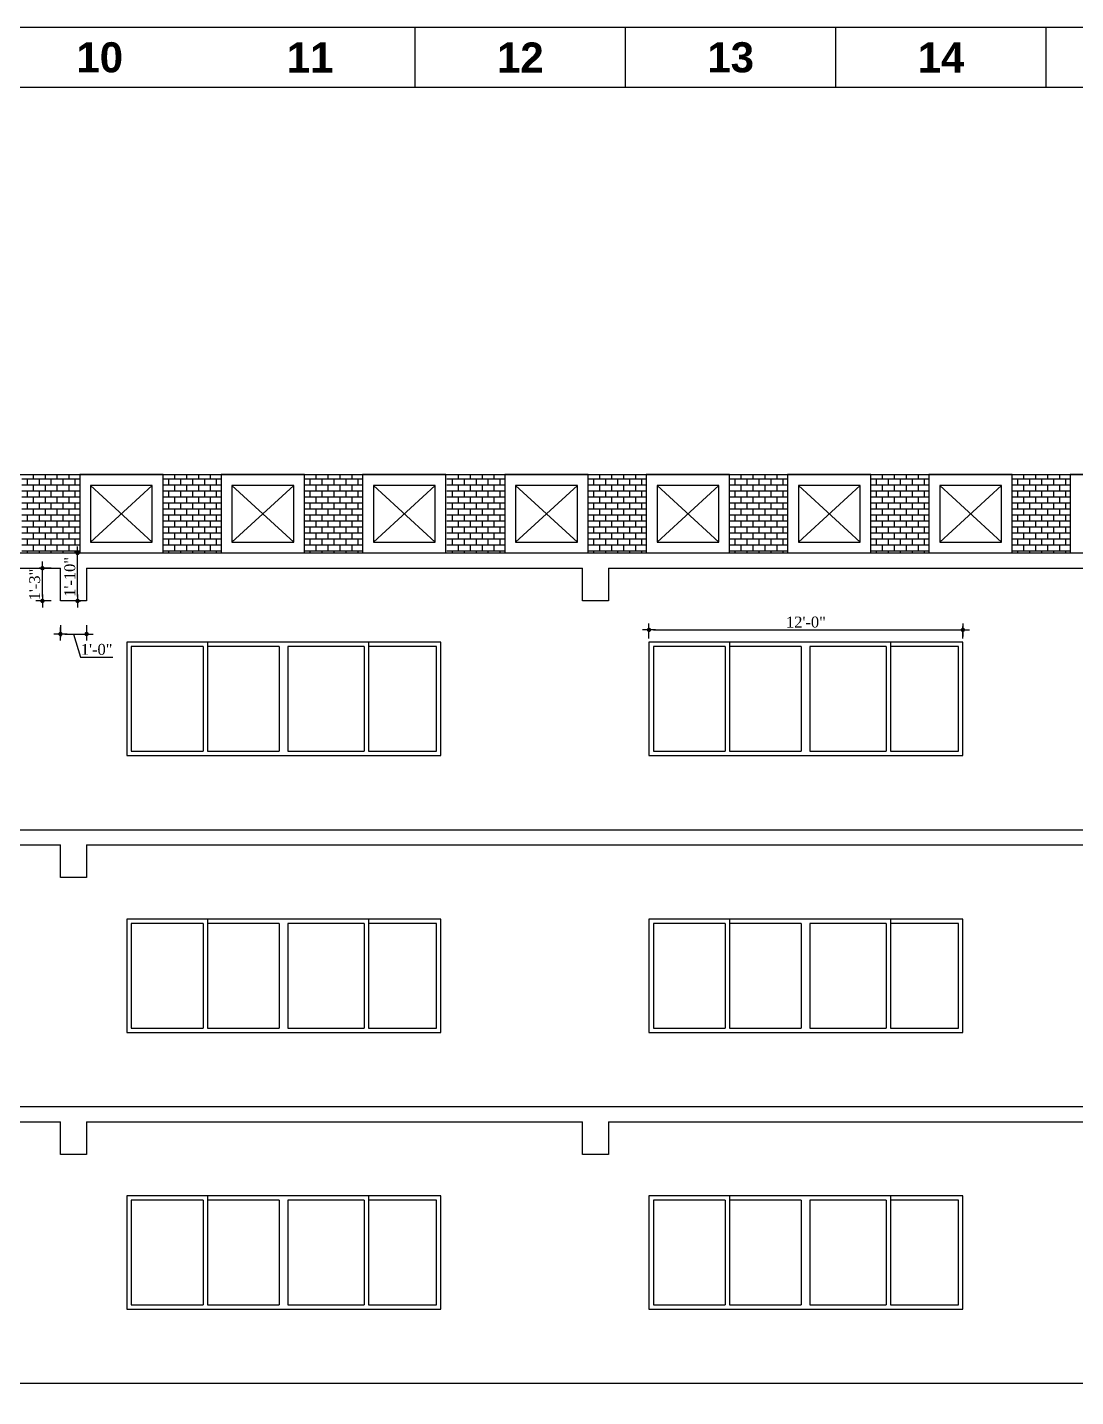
# Model space of a CAD drawing. Header units: inches. Extents: x -98933 to 1585249, y -3352739 to 192771.
# Drawn here: x 62906 to 63387, y 50157 to 50786 of the extents above; entities that cross this region are included whole.
import ezdxf

# ---------------------------------------------------------------- set-up
doc = ezdxf.new("R2010")
doc.units = ezdxf.units.IN
doc.header["$MEASUREMENT"] = 0
doc.header["$PDMODE"] = 35
doc.layers.get('0').update_dxf_attribs({"lineweight": 0})
doc.layers.get('Defpoints').update_dxf_attribs({"lineweight": 0})
for name, color, linetype, lineweight in [('COLUMN-2', 102, 'Continuous', 0), ('DIM_WORKING', 7, 'Continuous', 0), ('FURNITURE', 144, 'Continuous', 0), ('Inline', 7, 'Continuous', 0), ('Intercom Conduit', 40, 'Continuous', 0), ('Layer1', 134, 'Continuous', 0), ('Outline', 7, 'Continuous', 0), ('Scale', 7, 'Continuous', 0), ('Scale_Text', 7, 'Continuous', 0), ('Stair', 171, 'Continuous', 0), ('Titelblk', 7, 'Continuous', 25), ('TITLE', 7, 'Continuous', 20)]:
    doc.layers.add(name, color=color, linetype=linetype, lineweight=lineweight)
doc.styles.add('10IN', font='arial.ttf', dxfattribs={"height": 10})
doc.styles.add('REG', font='times.ttf')
doc.styles.get("Standard").update_dxf_attribs({"font": 'arialbd.ttf', "height": 24})
doc.styles.add('SX', font='arial.ttf')
doc.dimstyles.new('Dim-Pres', dxfattribs={"dimtxt": 5.5, "dimasz": 2, "dimexe": 1.5, "dimexo": 1.5, "dimgap": 1, "dimtad": 3, "dimdec": 0, "dimzin": 3, "dimdsep": 46, "dimlunit": 4, "dimtxsty": 'REG', "dimblk": 'point', "dimcen": 2, "dimclrd": 256, "dimclre": 256, "dimclrt": 7, "dimadec": 0, "dimazin": 0, "dimtfac": 0.75, "dimtdec": 0, "dimtmove": 1, "dimatfit": 3, "dimldrblk": 'point', "dimfxl": 0, "dimtolj": 1, "dimtzin": 0, "dimlwd": -1, "dimlwe": -1, "dimarcsym": 1})
doc.dimstyles.new('DIM1', dxfattribs={"dimtxt": 15, "dimasz": 24, "dimexe": 0, "dimexo": 0, "dimgap": 20, "dimtad": 0, "dimdec": 0, "dimzin": 3, "dimdsep": 46, "dimlunit": 3, "dimtxsty": 'SX', "dimblk": 'OPEN30', "dimcen": 0, "dimse1": 1, "dimse2": 1, "dimclrd": 256, "dimclrt": 2, "dimadec": 0, "dimazin": 0, "dimtfac": 1, "dimtdec": 0, "dimtmove": 2, "dimatfit": 0, "dimldrblk": 'OPEN30', "dimfxl": 1, "dimtvp": 1, "dimtolj": 1, "dimtzin": 3, "dimlwd": -1, "dimarcsym": 0})

# ---------------------------------------------------------------- blocks, each defined once
blk = doc.blocks.new('_ArchTick')
at = {"color": 0, "linetype": 'ByBlock', "const_width": 0.15}
blk.add_lwpolyline([(-0.5, -0.5), (0.5, 0.5)], dxfattribs=at)
blk = doc.blocks.new('*D610')
at = {"layer": 'Defpoints', "color": 0, "ltscale": 30, "transparency": 16777216}
for p in [(62442.15, 50283.63), (63751.53, 50283.63), (63484.87, 50163.63)]:
    blk.add_point(p, dxfattribs=at)
at = {"layer": 'DIM_WORKING', "ltscale": 30, "transparency": 16777216}
blk.add_line((63751.53, 50163.63), (63751.53, 50283.63), dxfattribs=at)
at = {"layer": 'DIM_WORKING', "ltscale": 30, "transparency": 16777216, "xscale": 6, "yscale": 6, "zscale": 6}
for p, rotation in [((63751.53, 50283.63), 90), ((63751.53, 50163.63), 270)]:
    blk.add_blockref('_ArchTick', p, dxfattribs=dict(at, rotation=rotation))
at = {"layer": 'DIM_WORKING', "ltscale": 30, "transparency": 16777216, "insert": (63741.32, 50223.63), "char_height": 10, "attachment_point": 5, "rotation": 90, "style": '10IN'}
blk.add_mtext('\\A1;10\'-0"', dxfattribs=at)
blk = doc.blocks.new('*D611')
at = {"layer": 'Defpoints', "color": 0, "ltscale": 30, "transparency": 16777216}
for p in [(63483.52, 50290.63), (63751.53, 50290.63), (62442.15, 50283.63)]:
    blk.add_point(p, dxfattribs=at)
at = {"layer": 'DIM_WORKING', "ltscale": 30, "transparency": 16777216}
blk.add_line((63751.53, 50283.63), (63751.53, 50290.63), dxfattribs=at)
at = {"layer": 'DIM_WORKING', "ltscale": 30, "transparency": 16777216, "xscale": 6, "yscale": 6, "zscale": 6}
for p, rotation in [((63751.53, 50290.63), 90), ((63751.53, 50283.63), 270)]:
    blk.add_blockref('_ArchTick', p, dxfattribs=dict(at, rotation=rotation))
at = {"layer": 'DIM_WORKING', "ltscale": 30, "transparency": 16777216, "insert": (63733.31, 50284.47), "char_height": 10, "attachment_point": 5, "rotation": 90, "style": '10IN'}
blk.add_mtext('\\A1;7"', dxfattribs=at)
blk = doc.blocks.new('dot')
at = {"color": 4}
for p, q in [((-1.5, 0), (1.5, 0)), ((0, 1.5), (0, -1.5))]:
    blk.add_line(p, q, dxfattribs=at)
at = {"color": 6, "const_width": 0.5}
blk.add_lwpolyline([(-0.25, 0, 1), (0.25, 0, 1)], format="xyb", close=True, dxfattribs=at)
blk = doc.blocks.new('point')
blk.add_blockref('dot', (0, 0))
blk = doc.blocks.new('*D623')
at = {"layer": 'Defpoints', "color": 0, "ltscale": 30, "transparency": 16777216}
for p in [(62913.13, 50537.63), (62921.4, 50537.63), (62921.4, 50522.63)]:
    blk.add_point(p, dxfattribs=at)
at = {"layer": 'Layer1', "ltscale": 30, "transparency": 16777216}
for p, q in [((62917.13, 50537.63), (62911.63, 50537.63)), ((62913.13, 50524.63), (62913.13, 50535.63)), ((62917.13, 50522.63), (62911.63, 50522.63))]:
    blk.add_line(p, q, dxfattribs=at)
at = {"layer": 'Layer1', "ltscale": 30, "transparency": 16777216, "xscale": 2, "yscale": 2, "zscale": 2}
for p, rotation in [((62913.13, 50537.63), 90), ((62913.13, 50522.63), 270)]:
    blk.add_blockref('point', p, dxfattribs=dict(at, rotation=rotation))
at = {"layer": 'Layer1', "color": 7, "ltscale": 30, "transparency": 16777216, "insert": (62909.58, 50530.13), "char_height": 5, "attachment_point": 5, "rotation": 90, "style": 'REG'}
blk.add_mtext('\\A1;1\'-3"', dxfattribs=at)
blk = doc.blocks.new('*D624')
at = {"layer": 'Defpoints', "color": 0, "ltscale": 30, "transparency": 16777216}
for p in [(62921.4, 50522.63), (62933.4, 50522.63), (62933.4, 50507.42)]:
    blk.add_point(p, dxfattribs=at)
at = {"layer": 'Layer1', "ltscale": 30, "transparency": 16777216}
for p, q in [((62921.4, 50511.42), (62921.4, 50505.92)), ((62933.4, 50511.42), (62933.4, 50505.92)), ((62923.4, 50507.42), (62931.4, 50507.42)), ((62927.4, 50507.42), (62930.59, 50496.79)), ((62930.59, 50496.79), (62945.42, 50496.79))]:
    blk.add_line(p, q, dxfattribs=at)
at = {"layer": 'Layer1', "ltscale": 30, "transparency": 16777216, "xscale": 2, "yscale": 2, "zscale": 2, "rotation": 180}
blk.add_blockref('point', (62921.4, 50507.42), dxfattribs=at)
at = {"layer": 'Layer1', "ltscale": 30, "transparency": 16777216, "xscale": 2, "yscale": 2, "zscale": 2}
blk.add_blockref('point', (62933.4, 50507.42), dxfattribs=at)
at = {"layer": 'Layer1', "color": 7, "ltscale": 30, "transparency": 16777216, "insert": (62938, 50500.34), "char_height": 5, "attachment_point": 5, "style": 'REG'}
blk.add_mtext('\\A1;1\'-0"', dxfattribs=at)
blk = doc.blocks.new('*D655')
at = {"layer": 'Defpoints', "color": 0, "ltscale": 30, "transparency": 16777216}
for p in [(62928.8, 50544.63), (62929.24, 50544.63), (62928.8, 50522.63)]:
    blk.add_point(p, dxfattribs=at)
at = {"layer": 'Layer1', "ltscale": 30, "transparency": 16777216}
for p, q in [((62929.24, 50544.63), (62930.74, 50544.63)), ((62929.24, 50524.63), (62929.24, 50542.63)), ((62929.24, 50522.63), (62930.74, 50522.63))]:
    blk.add_line(p, q, dxfattribs=at)
at = {"layer": 'Layer1', "ltscale": 30, "transparency": 16777216, "xscale": 2, "yscale": 2, "zscale": 2}
for p, rotation in [((62929.24, 50544.63), 90), ((62929.24, 50522.63), 270)]:
    blk.add_blockref('point', p, dxfattribs=dict(at, rotation=rotation))
at = {"layer": 'Layer1', "color": 7, "ltscale": 30, "transparency": 16777216, "insert": (62925.7, 50533.63), "char_height": 5, "attachment_point": 5, "rotation": 90, "style": 'REG'}
blk.add_mtext('\\A1;1\'-10"', dxfattribs=at)
blk = doc.blocks.new('*D656')
at = {"layer": 'Defpoints', "color": 0, "ltscale": 30, "transparency": 16777216}
for p in [(63191.4, 50503.63), (63335.4, 50509.32), (63335.4, 50503.63)]:
    blk.add_point(p, dxfattribs=at)
at = {"layer": 'Layer1', "ltscale": 30, "transparency": 16777216}
for p, q in [((63191.4, 50505.32), (63191.4, 50510.82)), ((63335.4, 50505.32), (63335.4, 50510.82)), ((63193.4, 50509.32), (63333.4, 50509.32))]:
    blk.add_line(p, q, dxfattribs=at)
at = {"layer": 'Layer1', "ltscale": 30, "transparency": 16777216, "xscale": 2, "yscale": 2, "zscale": 2, "rotation": 180}
blk.add_blockref('point', (63191.4, 50509.32), dxfattribs=at)
at = {"layer": 'Layer1', "ltscale": 30, "transparency": 16777216, "xscale": 2, "yscale": 2, "zscale": 2}
blk.add_blockref('point', (63335.4, 50509.32), dxfattribs=at)
at = {"layer": 'Layer1', "color": 7, "ltscale": 30, "transparency": 16777216, "insert": (63263.4, 50512.87), "char_height": 5, "attachment_point": 5, "style": 'REG'}
blk.add_mtext('\\A1;12\'-0"', dxfattribs=at)
blk = doc.blocks.new('PAGE')
at = {"layer": 'Inline', "color": 252, "lineweight": 15}
blk.add_lwpolyline([(178051640.63, 22656441.11), (178051640.63, 22657235.79), (178050505.36, 22657235.79), (178050505.36, 22656441.11)], close=True, dxfattribs=at)
at = {"layer": 'Outline', "color": 252, "lineweight": 15}
blk.add_line((178051662.57, 22657252.66), (178050483.42, 22657252.66), dxfattribs=at)
at = {"layer": 'Scale', "color": 252, "lineweight": 9}
for p, q in [((178051131.99, 22657235.79), (178051131.99, 22657252.66)), ((178051190.99, 22657235.79), (178051190.99, 22657252.66)), ((178051249.99, 22657235.79), (178051249.99, 22657252.66)), ((178051308.99, 22657235.79), (178051308.99, 22657252.66))]:
    blk.add_line(p, q, dxfattribs=at)
at = {"layer": 'Scale_Text', "color": 252, "lineweight": 13, "char_height": 8.435, "width": 2.5102, "attachment_point": 5}
for s, insert in [('10', (178051043.5, 22657244.22)), ('11', (178051102.49, 22657244.22)), ('12', (178051161.49, 22657244.22)), ('13', (178051220.49, 22657244.22)), ('14', (178051279.49, 22657244.22))]:
    blk.add_mtext(s, dxfattribs=dict(at, insert=insert))
blk = doc.blocks.new('Title')
at = {"layer": 'Titelblk', "color": 3, "linetype": 'Continuous', "lineweight": 0, "xscale": 3.014611567961765, "yscale": 3.014611567959946, "zscale": 3.014611567966516}
blk.add_blockref('PAGE', (-536855255.8, -68388224), dxfattribs=at)

msp = doc.modelspace()

# ---------------------------------------------------------------- hatches: boundary and pattern name
at = {"layer": 'DIM_WORKING', "ltscale": 30}
h = msp.add_hatch(dxfattribs=at)
h.set_pattern_fill('BRICK', color=256, scale=11, style=0)
h.set_pattern_definition([(0, (56267.707, 50031.3575), (0, 2.75), []), (90, (56267.707, 50031.3575), (-5.5, 3e-16), [2.75, -2.75]), (90, (56270.457, 50031.3575), (-5.5, 3e-16), [-2.75, 2.75])])
h.paths.add_polyline_path([(62930.25, 50580.63), (62903.69, 50580.63), (62903.69, 50544.63), (62930.25, 50544.63)])
h = msp.add_hatch(dxfattribs=at)
h.set_pattern_fill('BRICK', color=256, scale=11, style=0)
h.set_pattern_definition([(0, (56332.556, 50031.3575), (0, 2.75), []), (90, (56332.556, 50031.3575), (-5.5, 3e-16), [2.75, -2.75]), (90, (56335.306, 50031.3575), (-5.5, 3e-16), [-2.75, 2.75])])
h.paths.add_polyline_path([(62995.09, 50580.63), (62968.54, 50580.63), (62968.54, 50544.63), (62995.09, 50544.63)])
h = msp.add_hatch(dxfattribs=at)
h.set_pattern_fill('BRICK', color=256, scale=11, style=0)
h.set_pattern_definition([(0, (56397.405, 50031.3575), (0, 2.75), []), (90, (56397.405, 50031.3575), (-5.5, 3e-16), [2.75, -2.75]), (90, (56400.155, 50031.3575), (-5.5, 3e-16), [-2.75, 2.75])])
h.paths.add_polyline_path([(63059.94, 50580.63), (63033.39, 50580.63), (63033.39, 50544.63), (63059.94, 50544.63)])
h = msp.add_hatch(dxfattribs=at)
h.set_pattern_fill('BRICK', color=256, scale=11, style=0)
h.set_pattern_definition([(0, (56462.6952, 50031.3575), (0, 2.75), []), (90, (56462.695, 50031.3575), (-5.5, 3e-16), [2.75, -2.75]), (90, (56465.445, 50031.3575), (-5.5, 3e-16), [-2.75, 2.75])])
h.paths.add_polyline_path([(63125.23, 50580.63), (63098.68, 50580.63), (63098.68, 50544.63), (63125.23, 50544.63)])
h = msp.add_hatch(dxfattribs=at)
h.set_pattern_fill('BRICK', color=256, scale=11, style=0)
h.set_pattern_definition([(0, (56527.5442, 50031.3575), (0, 2.75), []), (90, (56527.544, 50031.3575), (-5.5, 3e-16), [2.75, -2.75]), (90, (56530.294, 50031.3575), (-5.5, 3e-16), [-2.75, 2.75])])
h.paths.add_polyline_path([(63190.08, 50580.63), (63163.53, 50580.63), (63163.53, 50544.63), (63190.08, 50544.63)])
h = msp.add_hatch(dxfattribs=at)
h.set_pattern_fill('BRICK', color=256, scale=11, style=0)
h.set_pattern_definition([(0, (56592.3932, 50031.3575), (0, 2.75), []), (90, (56592.393, 50031.3575), (-5.5, 3e-16), [2.75, -2.75]), (90, (56595.143, 50031.3575), (-5.5, 3e-16), [-2.75, 2.75])])
h.paths.add_polyline_path([(63254.93, 50580.63), (63228.38, 50580.63), (63228.38, 50544.63), (63254.93, 50544.63)])
h = msp.add_hatch(dxfattribs=at)
h.set_pattern_fill('BRICK', color=256, scale=11, style=0)
h.set_pattern_definition([(0, (56657.2422, 50031.3575), (0, 2.75), []), (90, (56657.242, 50031.3575), (-5.5, 3e-16), [2.75, -2.75]), (90, (56659.992, 50031.3575), (-5.5, 3e-16), [-2.75, 2.75])])
h.paths.add_polyline_path([(63319.78, 50580.63), (63293.22, 50580.63), (63293.22, 50544.63), (63319.78, 50544.63)])
h = msp.add_hatch(dxfattribs=at)
h.set_pattern_fill('BRICK', color=256, scale=11, style=0)
h.set_pattern_definition([(0, (56722.0912, 50031.3575), (0, 2.75), []), (90, (56722.091, 50031.3575), (-5.5, 3e-16), [2.75, -2.75]), (90, (56724.841, 50031.3575), (-5.5, 3e-16), [-2.75, 2.75])])
h.paths.add_polyline_path([(63384.63, 50580.63), (63358.07, 50580.63), (63358.07, 50544.63), (63384.63, 50544.63)])

# ---------------------------------------------------------------- linework, layer by layer
at = {"layer": 'COLUMN-2', "ltscale": 30}
for points in [[(62380.15, 50544.63), (63499.15, 50544.63)], [(62693.9, 50537.63), (62921.4, 50537.63)], [(62933.4, 50537.63), (62933.4, 50522.63), (62921.4, 50522.63), (62921.4, 50537.63)], [(62933.4, 50537.63), (63160.9, 50537.63)], [(63172.9, 50537.63), (63172.9, 50522.63), (63160.9, 50522.63), (63160.9, 50537.63)], [(63172.9, 50537.63), (63400.4, 50537.63)], [(62380.15, 50417.63), (63499.15, 50417.63)], [(62693.9, 50410.63), (62921.4, 50410.63)], [(62933.4, 50410.63), (62933.4, 50395.63), (62921.4, 50395.63), (62921.4, 50410.63)], [(62933.4, 50410.63), (63400.4, 50410.63)], [(62380.15, 50290.63), (63499.15, 50290.63)], [(62693.9, 50283.63), (62921.4, 50283.63)], [(62933.4, 50283.63), (62933.4, 50268.63), (62921.4, 50268.63), (62921.4, 50283.63)], [(62933.4, 50283.63), (63160.9, 50283.63)], [(63172.9, 50283.63), (63172.9, 50268.63), (63160.9, 50268.63), (63160.9, 50283.63)], [(63172.9, 50283.63), (63400.4, 50283.63)], [(62380.15, 50163.63), (63499.15, 50163.63)]]:
    msp.add_lwpolyline(points, dxfattribs=at)
at = {"layer": 'FURNITURE', "ltscale": 30}
for p, q in [((62963.54, 50575.63), (62935.25, 50549.63)), ((62935.25, 50575.63), (62963.54, 50549.63)), ((63028.39, 50575.63), (63000.09, 50549.63)), ((63000.09, 50575.63), (63028.39, 50549.63)), ((63093.24, 50575.63), (63064.94, 50549.63)), ((63064.94, 50575.63), (63093.24, 50549.63)), ((63158.53, 50575.63), (63130.23, 50549.63)), ((63130.23, 50575.63), (63158.53, 50549.63)), ((63223.38, 50575.63), (63195.08, 50549.63)), ((63195.08, 50575.63), (63223.38, 50549.63)), ((63288.22, 50575.63), (63259.93, 50549.63)), ((63259.93, 50575.63), (63288.22, 50549.63)), ((63353.07, 50575.63), (63324.78, 50549.63)), ((63324.78, 50575.63), (63353.07, 50549.63))]:
    msp.add_line(p, q, dxfattribs=at)
for points in [[(62968.54, 50580.63), (62930.25, 50580.63), (62930.25, 50544.63), (62968.54, 50544.63)], [(63033.39, 50580.63), (62995.09, 50580.63), (62995.09, 50544.63), (63033.39, 50544.63)], [(63098.24, 50580.63), (63059.94, 50580.63), (63059.94, 50544.63), (63098.24, 50544.63)], [(63163.53, 50580.63), (63125.23, 50580.63), (63125.23, 50544.63), (63163.53, 50544.63)], [(63228.38, 50580.63), (63190.08, 50580.63), (63190.08, 50544.63), (63228.38, 50544.63)], [(63293.22, 50580.63), (63254.93, 50580.63), (63254.93, 50544.63), (63293.22, 50544.63)], [(63358.07, 50580.63), (63319.78, 50580.63), (63319.78, 50544.63), (63358.07, 50544.63)], [(63422.92, 50580.63), (63384.63, 50580.63), (63384.63, 50544.63), (63422.92, 50544.63)], [(62963.54, 50575.63), (62935.25, 50575.63), (62935.25, 50549.63), (62963.54, 50549.63)], [(63028.39, 50575.63), (63000.09, 50575.63), (63000.09, 50549.63), (63028.39, 50549.63)], [(63093.24, 50575.63), (63064.94, 50575.63), (63064.94, 50549.63), (63093.24, 50549.63)], [(63158.53, 50575.63), (63130.23, 50575.63), (63130.23, 50549.63), (63158.53, 50549.63)], [(63223.38, 50575.63), (63195.08, 50575.63), (63195.08, 50549.63), (63223.38, 50549.63)], [(63288.22, 50575.63), (63259.93, 50575.63), (63259.93, 50549.63), (63288.22, 50549.63)], [(63353.07, 50575.63), (63324.78, 50575.63), (63324.78, 50549.63), (63353.07, 50549.63)]]:
    msp.add_lwpolyline(points, close=True, dxfattribs=at)
at = {"layer": 'Intercom Conduit', "ltscale": 30}
msp.add_lwpolyline([(62380.15, 50580.63), (63423.9, 50580.63)], dxfattribs=at)
at = {"layer": 'Stair', "ltscale": 30}
for p, q in [((62988.82, 50503.63), (62988.82, 50453.63)), ((63062.66, 50503.63), (63062.66, 50453.63)), ((63228.32, 50503.63), (63228.32, 50453.63)), ((63302.16, 50503.63), (63302.16, 50453.63)), ((62986.82, 50501.63), (62986.82, 50453.63)), ((63021.74, 50501.63), (63021.74, 50453.63)), ((63025.74, 50501.63), (63025.74, 50453.63)), ((63060.66, 50501.63), (63060.66, 50453.63)), ((63226.32, 50501.63), (63226.32, 50453.63)), ((63261.24, 50501.63), (63261.24, 50453.63)), ((63265.24, 50501.63), (63265.24, 50453.63)), ((63300.16, 50501.63), (63300.16, 50453.63)), ((62986.82, 50374.63), (62986.82, 50326.63)), ((62988.82, 50376.63), (62988.82, 50326.63)), ((63021.74, 50374.63), (63021.74, 50326.63)), ((63025.74, 50374.63), (63025.74, 50326.63)), ((63060.66, 50374.63), (63060.66, 50326.63)), ((63062.66, 50376.63), (63062.66, 50326.63)), ((63226.32, 50374.63), (63226.32, 50326.63)), ((63228.32, 50376.63), (63228.32, 50326.63)), ((63261.24, 50374.63), (63261.24, 50326.63)), ((63265.24, 50374.63), (63265.24, 50326.63)), ((63300.16, 50374.63), (63300.16, 50326.63)), ((63302.16, 50376.63), (63302.16, 50326.63)), ((62986.82, 50247.63), (62986.82, 50199.63)), ((62988.82, 50249.63), (62988.82, 50199.63)), ((63021.74, 50247.63), (63021.74, 50199.63)), ((63025.74, 50247.63), (63025.74, 50199.63)), ((63060.66, 50247.63), (63060.66, 50199.63)), ((63062.66, 50249.63), (63062.66, 50199.63)), ((63226.32, 50247.63), (63226.32, 50199.63)), ((63228.32, 50249.63), (63228.32, 50199.63)), ((63261.24, 50247.63), (63261.24, 50199.63)), ((63265.24, 50247.63), (63265.24, 50199.63)), ((63300.16, 50247.63), (63300.16, 50199.63)), ((63302.16, 50249.63), (63302.16, 50199.63))]:
    msp.add_line(p, q, dxfattribs=at)
for points in [[(63095.9, 50503.63), (62951.9, 50503.63), (62951.9, 50451.63), (63095.9, 50451.63)], [(63335.4, 50503.63), (63191.4, 50503.63), (63191.4, 50451.63), (63335.4, 50451.63)], [(63095.9, 50376.63), (62951.9, 50376.63), (62951.9, 50324.63), (63095.9, 50324.63)], [(63335.4, 50376.63), (63191.4, 50376.63), (63191.4, 50324.63), (63335.4, 50324.63)], [(63095.9, 50249.63), (62951.9, 50249.63), (62951.9, 50197.63), (63095.9, 50197.63)], [(63335.4, 50249.63), (63191.4, 50249.63), (63191.4, 50197.63), (63335.4, 50197.63)]]:
    msp.add_lwpolyline(points, close=True, dxfattribs=at)
for points in [[(63095.9, 50503.63), (62951.9, 50503.63), (62951.9, 50451.63), (63095.9, 50451.63)], [(63335.4, 50503.63), (63191.4, 50503.63), (63191.4, 50451.63), (63335.4, 50451.63)], [(62986.82, 50501.63), (62953.9, 50501.63), (62953.9, 50453.63), (62986.82, 50453.63)], [(62986.82, 50501.63), (62953.9, 50501.63), (62953.9, 50453.63), (62986.82, 50453.63)], [(63021.74, 50501.63), (62988.82, 50501.63)], [(63019.74, 50501.63), (62988.82, 50501.63)], [(63060.66, 50501.63), (63025.74, 50501.63)], [(63060.66, 50501.63), (63025.74, 50501.63)], [(63062.66, 50453.63), (63093.9, 50453.63), (63093.9, 50501.63), (63062.66, 50501.63)], [(63093.9, 50501.63), (63062.66, 50501.63)], [(63093.9, 50501.63), (63062.66, 50501.63)], [(63226.32, 50501.63), (63193.4, 50501.63), (63193.4, 50453.63), (63226.32, 50453.63)], [(63226.32, 50501.63), (63193.4, 50501.63), (63193.4, 50453.63), (63226.32, 50453.63)], [(63261.24, 50501.63), (63228.32, 50501.63)], [(63259.24, 50501.63), (63228.32, 50501.63)], [(63300.16, 50501.63), (63265.24, 50501.63)], [(63300.16, 50501.63), (63265.24, 50501.63)], [(63302.16, 50453.63), (63333.4, 50453.63), (63333.4, 50501.63), (63302.16, 50501.63)], [(63333.4, 50501.63), (63302.16, 50501.63)], [(63333.4, 50501.63), (63302.16, 50501.63)], [(62988.82, 50453.63), (63021.74, 50453.63)], [(62988.82, 50453.63), (63019.74, 50453.63)], [(63025.74, 50453.63), (63060.66, 50453.63)], [(63025.74, 50453.63), (63060.66, 50453.63)], [(63062.66, 50453.63), (63093.9, 50453.63)], [(63062.66, 50453.63), (63093.9, 50453.63)], [(63228.32, 50453.63), (63261.24, 50453.63)], [(63228.32, 50453.63), (63259.24, 50453.63)], [(63265.24, 50453.63), (63300.16, 50453.63)], [(63265.24, 50453.63), (63300.16, 50453.63)], [(63302.16, 50453.63), (63333.4, 50453.63)], [(63302.16, 50453.63), (63333.4, 50453.63)], [(63095.9, 50376.63), (62951.9, 50376.63), (62951.9, 50324.63), (63095.9, 50324.63)], [(62986.82, 50374.63), (62953.9, 50374.63), (62953.9, 50326.63), (62986.82, 50326.63)], [(62986.82, 50374.63), (62953.9, 50374.63), (62953.9, 50326.63), (62986.82, 50326.63)], [(63021.74, 50374.63), (62988.82, 50374.63)], [(63019.74, 50374.63), (62988.82, 50374.63)], [(63060.66, 50374.63), (63025.74, 50374.63)], [(63060.66, 50374.63), (63025.74, 50374.63)], [(63062.66, 50326.63), (63093.9, 50326.63), (63093.9, 50374.63), (63062.66, 50374.63)], [(63093.9, 50374.63), (63062.66, 50374.63)], [(63093.9, 50374.63), (63062.66, 50374.63)], [(63335.4, 50376.63), (63191.4, 50376.63), (63191.4, 50324.63), (63335.4, 50324.63)], [(63226.32, 50374.63), (63193.4, 50374.63), (63193.4, 50326.63), (63226.32, 50326.63)], [(63226.32, 50374.63), (63193.4, 50374.63), (63193.4, 50326.63), (63226.32, 50326.63)], [(63261.24, 50374.63), (63228.32, 50374.63)], [(63259.24, 50374.63), (63228.32, 50374.63)], [(63300.16, 50374.63), (63265.24, 50374.63)], [(63300.16, 50374.63), (63265.24, 50374.63)], [(63302.16, 50326.63), (63333.4, 50326.63), (63333.4, 50374.63), (63302.16, 50374.63)], [(63333.4, 50374.63), (63302.16, 50374.63)], [(63333.4, 50374.63), (63302.16, 50374.63)], [(62988.82, 50326.63), (63021.74, 50326.63)], [(62988.82, 50326.63), (63019.74, 50326.63)], [(63025.74, 50326.63), (63060.66, 50326.63)], [(63025.74, 50326.63), (63060.66, 50326.63)], [(63062.66, 50326.63), (63093.9, 50326.63)], [(63062.66, 50326.63), (63093.9, 50326.63)], [(63228.32, 50326.63), (63261.24, 50326.63)], [(63228.32, 50326.63), (63259.24, 50326.63)], [(63265.24, 50326.63), (63300.16, 50326.63)], [(63265.24, 50326.63), (63300.16, 50326.63)], [(63302.16, 50326.63), (63333.4, 50326.63)], [(63302.16, 50326.63), (63333.4, 50326.63)], [(63095.9, 50249.63), (62951.9, 50249.63), (62951.9, 50197.63), (63095.9, 50197.63)], [(62986.82, 50247.63), (62953.9, 50247.63), (62953.9, 50199.63), (62986.82, 50199.63)], [(62986.82, 50247.63), (62953.9, 50247.63), (62953.9, 50199.63), (62986.82, 50199.63)], [(63021.74, 50247.63), (62988.82, 50247.63)], [(63019.74, 50247.63), (62988.82, 50247.63)], [(63060.66, 50247.63), (63025.74, 50247.63)], [(63060.66, 50247.63), (63025.74, 50247.63)], [(63062.66, 50199.63), (63093.9, 50199.63), (63093.9, 50247.63), (63062.66, 50247.63)], [(63093.9, 50247.63), (63062.66, 50247.63)], [(63093.9, 50247.63), (63062.66, 50247.63)], [(63335.4, 50249.63), (63191.4, 50249.63), (63191.4, 50197.63), (63335.4, 50197.63)], [(63226.32, 50247.63), (63193.4, 50247.63), (63193.4, 50199.63), (63226.32, 50199.63)], [(63226.32, 50247.63), (63193.4, 50247.63), (63193.4, 50199.63), (63226.32, 50199.63)], [(63261.24, 50247.63), (63228.32, 50247.63)], [(63259.24, 50247.63), (63228.32, 50247.63)], [(63300.16, 50247.63), (63265.24, 50247.63)], [(63300.16, 50247.63), (63265.24, 50247.63)], [(63302.16, 50199.63), (63333.4, 50199.63), (63333.4, 50247.63), (63302.16, 50247.63)], [(63333.4, 50247.63), (63302.16, 50247.63)], [(63333.4, 50247.63), (63302.16, 50247.63)], [(62988.82, 50199.63), (63021.74, 50199.63)], [(62988.82, 50199.63), (63019.74, 50199.63)], [(63025.74, 50199.63), (63060.66, 50199.63)], [(63025.74, 50199.63), (63060.66, 50199.63)], [(63062.66, 50199.63), (63093.9, 50199.63)], [(63062.66, 50199.63), (63093.9, 50199.63)], [(63228.32, 50199.63), (63261.24, 50199.63)], [(63228.32, 50199.63), (63259.24, 50199.63)], [(63265.24, 50199.63), (63300.16, 50199.63)], [(63265.24, 50199.63), (63300.16, 50199.63)], [(63302.16, 50199.63), (63333.4, 50199.63)], [(63302.16, 50199.63), (63333.4, 50199.63)]]:
    msp.add_lwpolyline(points, dxfattribs=at)

# ---------------------------------------------------------------- block references
at = {"layer": 'TITLE', "xscale": 0.5425392190591083, "yscale": 0.5425392190518323, "zscale": 0.5425392145730539}
msp.add_blockref('Title', (117475.65, 97122.98), dxfattribs=at)

# ---------------------------------------------------------------- dimensions: what is measured, and where the dimension line sits
at = {"layer": 'DIM_WORKING', "ltscale": 30}
dim = msp.add_linear_dim(base=(63751.53, 50290.63), p1=(62442.15, 50283.63), p2=(63483.52, 50290.63), angle=90, dimstyle='DIM1', override={"dimtxt": 8, "dimasz": 6, "dimgap": 3, "dimtxsty": '10IN', "dimblk": 'ArchTick', "dimclrt": 256, "dimldrblk": 'ArchTick', "dimfxl": 4, "dimarcsym": 1}, dxfattribs=at)
dim.commit()
dim.dimension.update_dxf_attribs({"geometry": '*D611', "text_midpoint": (63733.31, 50284.47), "dimtype": 160})
dim = msp.add_linear_dim(base=(63751.53, 50283.63), p1=(63484.87, 50163.63), p2=(62442.15, 50283.63), angle=90, dimstyle='DIM1', override={"dimtxt": 8, "dimasz": 6, "dimgap": 3, "dimtxsty": '10IN', "dimblk": 'ArchTick', "dimclrt": 256, "dimldrblk": 'ArchTick', "dimfxl": 4, "dimarcsym": 1}, dxfattribs=at)
dim.commit()
dim.dimension.update_dxf_attribs({"geometry": '*D610', "text_midpoint": (63741.32, 50223.63)})
at = {"layer": 'Layer1', "ltscale": 30}
for base, p1, p2, picture, middle in [((62929.24, 50544.63), (62928.8, 50522.63), (62928.8, 50544.63), '*D655', (62925.7, 50533.63)), ((62913.13, 50537.63), (62921.4, 50522.63), (62921.4, 50537.63), '*D623', (62909.58, 50530.13))]:
    dim = msp.add_linear_dim(base=base, p1=p1, p2=p2, angle=90, dimstyle='Dim-Pres', override={"dimtxt": 5, "dimfxl": 4, "dimfxlon": 1}, dxfattribs=at)
    dim.commit()
    dim.dimension.update_dxf_attribs({"geometry": picture, "text_midpoint": middle})
for base, p1, p2, picture, middle in [((62933.4, 50507.42), (62921.4, 50522.63), (62933.4, 50522.63), '*D624', (62931.59, 50500.34)), ((63335.4, 50509.32), (63191.4, 50503.63), (63335.4, 50503.63), '*D656', (63263.4, 50512.87))]:
    dim = msp.add_linear_dim(base=base, p1=p1, p2=p2, dimstyle='Dim-Pres', override={"dimtxt": 5, "dimfxl": 4, "dimfxlon": 1}, dxfattribs=at)
    dim.commit()
    dim.dimension.update_dxf_attribs({"geometry": picture, "text_midpoint": middle})

doc.saveas('drawing.dxf')
